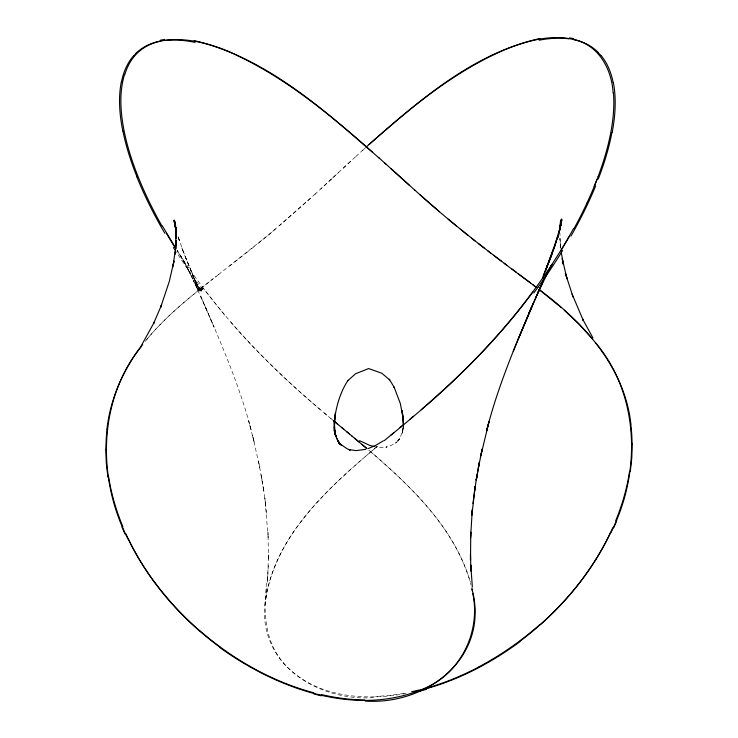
<?xml version="1.0" encoding="UTF-8"?>
<svg xmlns="http://www.w3.org/2000/svg" width="738" height="738" viewBox="0 0 738 738"><rect width="100%" height="100%" fill="white"/><g stroke="black" fill="none" stroke-linecap="round" stroke-linejoin="round"><path stroke-width="0.55" stroke-dasharray="3.69 2.77" d="M268.281 565.576L267.497 582.54L268.484 554.579L268.494 560.234L267.977 532.319L268.217 537.744L264.85 497.938L266.686 514.921M267.765 576.535C262.331 609.514 263.272 646.829 290.735 670.353C321.823 697.927 367.026 700.749 406.168 693.489M265.302 604.911L266.925 587.485M403.354 425.927L402.533 433.141L403.4 426.186M265.92 598.435C274.268 544.46 313.705 502.689 352.727 467.458M403.234 427.21L402.219 433.344L403.492 426.767L400.642 436.582L398.243 440.973L399.996 437.837L397.339 441.665L399.184 439.193L395.144 443.261L396.989 442.007L390.725 445.678L385.891 447.145L386.989 447.034L379.701 447.412L375.384 446.794M145.22 341.39C164.62 317.331 188.863 297.82 213.07 278.853M146.705 339.498C161.982 321.048 180.109 305.237 198.707 290.237M332.57 178.015L338.511 172.507M331.556 179.02L320.661 189.066M350.55 161.364L314.988 194.223M343.225 168.209L356.648 155.746M355.799 156.613L362.801 150.128M315.486 193.817L269.195 234.333L215.219 277.193M362.459 150.534L365.541 147.757M310.467 198.374L279.462 225.727M354.747 465.669L356.768 463.898M358.806 462.117L362.921 458.566M365.006 456.776L367.137 454.968M369.295 453.132L378.391 445.512L375.817 447.662M275.56 229.038L257.783 243.724M374.987 448.353C328.179 488.104 277.045 533.786 265.846 597.273C254.25 661.82 316.777 702.428 375.089 697.502M251.437 248.826L254.564 246.326M245.486 253.568L248.411 251.243M208.217 282.672L198.199 290.338L200.644 288.743L197.599 290.348L202.572 287.894L198.476 289.259L203.716 288.466L197.498 288.909L202.83 288.982L198.07 288.078L203.67 290.219L197 287.137L202.618 290.283L197.636 286.704L200.496 289.416L196.603 285.228L202.461 291.999L195.579 283.401L201.409 291.298L196.243 283.493L199.251 288.743L195.081 281.04L198.088 286.824L193.826 278.152L200.09 291.252L192.424 274.794L196.834 284.416L184.362 254.665L198.716 288.761M242.645 255.809L234.583 262.138M210.551 280.827L218.568 274.564M229.527 266.077L232.027 264.13M200.644 288.743L200.09 289.093L203.079 287.183M535.687 287.903L538.426 286.824M537.375 287.368L539.146 287.027M330.781 418.464L334.489 421.564M331.168 418.778C295.191 388.898 260.754 356.998 230.201 321.528M324.083 412.828L327.7 415.872M368.714 450.097C410.891 486.36 454.304 527.356 470.484 582.319M320.31 409.627C265.606 363.502 215.782 310.947 177.148 250.496L187.314 267.829L181.253 256.778L190.247 273.54L184.583 262.765L193.033 279.241L187.701 268.706L198.245 290.56L193.43 280.329L214.14 327.229L200.874 296.519C219.832 340.292 239.186 384.157 251.317 430.429L248.623 420.946L254.425 442.911L252.433 435.014L259.794 467.634L258.614 461.434L263.89 491.619L263.143 486.084L265.449 503.334M370.891 451.951L373.031 453.787M375.144 455.604C415.725 490.982 456.527 531.517 471.029 584.985M224.749 315.144L203.633 288.752M177.221 250.652L184.159 262.101M193.891 278.041L181.862 247.867L183.845 253.319L177.757 235.579L179.666 241.76L178.07 236.446M262.008 479.718L261.077 473.944L263.89 491.619M560.723 247.617L559.773 238.54L560.677 248.125M560.705 248.402L559.957 233.54M404.276 693.203A206.741 134.842 -37.1 0 1 398.013 694.246M396.979 694.403A206.741 134.842 -37.1 0 1 375.541 696.368M202.544 289.554A243.171 99.879 52.6 0 1 175.635 251.077"/><path stroke-width="1.11" d="M559.967 229.398L559.976 226.289L559.948 229.638M632.235 443.972L631.82 457.569L630.335 471.397M403.409 425.974L403.262 418.252L403.538 425.153M560.151 228.199L560.557 220.782L560.087 229.417L560.649 223.328L560.068 228.798M175.155 254.296L176.271 240.477L175.607 247.876L175.948 227.894L176.437 238.706L175.782 229.693M473.012 503.602L475.161 486.287L471.886 515.096L472.311 509.607L470.567 537.744L470.77 532.19L470.503 560.041L470.475 554.256L470.945 571.101L470.779 565.151L472.338 586.848M175.635 247.414L173.153 265.542M560.068 229.232L561.415 218.974L559.22 232.276L561.895 219.546L557.882 237.47L561 224.334L554.478 246.935L558.223 235.173L545.447 270.791L551.793 254.61L545.447 270.791M106.918 429.258C110.423 398.326 123.421 368.852 142.683 344.508M476.241 480.143L479.46 461.804L476.241 480.143L476.969 475.207M474.469 491.96L476.951 475.337M172.996 266.566L173.983 260.975L169.27 281.547L160.607 307.451L161.539 305.025L153.513 323.65L154.288 322.146L141.272 345.79M478.335 468.15L482.209 448.925L480.752 455.936L489.073 421.546L486.462 431.204C497.283 388.658 514.183 348.032 531.342 307.737L513.242 351.306M124.814 74.492C140.238 23.57 204.066 38.321 239.296 56.494C288.936 80.479 331.657 116.106 372.736 152.369M594.191 186.373L596.987 179.417M543.924 274.499L554.229 247.7L542.485 277.958M517.993 339.609L540.382 287.202L528.952 313.124L533.546 302.709M613.712 527.781L616.7 520.733M610.806 532.781C641.202 473.196 639.864 395.54 595.778 343.004M535.834 297.469L542.956 281.768M542.476 282.802L538.223 292.11L551.618 264.776M542.781 281.16L552.024 264.656M573.454 228.706C535.087 298.272 481.462 358.391 421.195 409.747M569.644 236.022L561.184 250.265M141.281 346.417C97.803 400.42 96.964 478.759 127.988 538.98M532.799 292.091C492.846 346.371 443.317 392.681 391.112 434.977M133.587 56.097L136.17 53.201M365.91 147.314C408.308 109.575 452.588 72.093 505.235 49.52C528.196 40.313 554.303 33.044 578.712 40.931C600.584 48.081 611.94 71.263 613.121 92.988M369.009 144.5C419.387 100.543 472.975 53.32 540.022 38.496M409.977 419.276L413.557 416.26M400.061 427.56L403.234 424.922M384.258 440.641L394.064 432.523M519.838 641.737C488.787 664.652 453.621 682.585 415.9 691.34M383.391 440.807L375.753 445.355L368.327 448.556M418.852 691.358L426.343 689.375M365.707 449.359L356.085 450.614L349.028 449.599L350.264 450.042L347.238 448.852L339.729 443.667L341.62 445.42L338.724 442.21L340.587 444.59L337.893 440.798L339.674 443.842L336.288 437.283L334.194 430.383L335.947 436.499L334.286 429.378L335.624 435.955L334.379 428.713L335.172 434.682M160.358 40.203L164.648 39.418M365.218 701.1C426.878 705.104 488.242 658.185 472.717 591.922M569.524 37.832L573.813 38.708M194.159 40.581C267.027 57.915 324.489 110.442 379.452 158.347M374.627 446.638L369.627 445.337L359.6 440.678M313.89 693.969L321.399 695.823M219.887 647.586C277.774 689.209 358.041 718.646 426.988 687.272C461.813 671.248 480.761 630.492 472.754 593.398M511.674 268.835L516.462 272.405M517.873 273.438L536.129 287.23M504.238 263.291L506.757 265.173M501.665 261.353L493.547 255.228M530.604 283.023C490.798 253.614 451.435 223.476 414.83 190.1M532.993 284.84L535.401 286.676M487.726 250.8L490.678 253.051M484.681 248.457L478.279 243.494M539.709 289.997C583.721 322.663 624.662 367.339 630.907 424.129M540.281 290.458L561.387 307.7M471.462 238.134L474.931 240.874M467.883 235.284L460.374 229.223M456.435 226.003L448.197 219.14M341.445 427.348L349.351 433.898M351.897 436.01L367.137 448.769M343.733 429.239L333.844 421.02M346.694 431.702L352.017 436.112M334.489 421.564L337.69 424.23M354.6 438.261L359.544 442.376M361.915 444.368L366.5 448.224M439.424 211.686L420.116 194.85M564.247 310.209L579.431 324.545L592.448 338.89M414.894 190.21L390.919 168.587M378.677 157.572L385.909 164.15M409.498 185.376L384.83 163.089M598.103 52.463L600.704 55.479M175.995 248.632L162.378 225.948M174.851 247.285L166.271 233.199M592.983 338.004L582.54 318.945L583.324 320.541L572.098 294.111M336.712 438.289L338.862 443.206M121.991 526.923L125.054 534.008M573.085 297.119L565.336 273.115L567.162 278.982M176.013 229.214L174.888 224.989L176.133 229.896M566.719 277.562L562.245 258.706L563.297 264.361L561.231 251.981M175.902 228.715L173.947 220.33L176.041 229.786M471.886 587.965L472.523 590.787M471.951 589.164L472.403 591.249M176.105 230.025L174.832 223.605L176.078 230.69L174.426 220.09L176.004 231.446M107.914 477.172L106.309 463.187L105.765 449.405M335.181 434.627L334.194 420.457L334.194 428.566L335.495 412.708L334.351 421.361C336.011 406.942 339.987 392.515 348.059 380.31L347.672 380.78L355.513 373.788L368.613 368.557L381.758 373.216L389.664 379.849L389.277 379.203L394.507 387.847L394.083 387.063L400.282 403.4L403.363 419.322L402.145 410.706L403.529 425.208M175.995 231.169L175.238 224.638L175.93 231.87L175.303 222.212M124.63 74.317A217.996 98.348 50.4 0 0 120.884 102.481A220.376 98.726 50.9 0 0 122.988 124.74A223.208 99.104 51.3 0 0 125.34 136.65A225.69 99.123 51.7 0 0 137.213 174.436A228.78 99.233 52 0 0 142.572 187.378A231.963 99.215 52.2 0 0 161.899 225.939M613.398 92.757A220.394 100.94 -51.9 0 1 611.931 125.894A223.227 101.337 -52.3 0 1 606.571 150.617A225.68 101.41 -52.6 0 1 598.112 176.502M598.167 176.483A228.743 101.558 -52.9 0 1 587.07 202.775M587.116 202.766A231.981 101.521 -53.2 0 1 573.961 228.706M128.274 538.934A228.429 164.159 38.8 0 0 142.674 564.939A225.662 161.078 39 0 0 171.17 602.854A222.784 157.849 39.1 0 0 182.36 614.809M220.072 647.309A220.376 154.888 39.2 0 1 182.378 614.8M519.653 641.47A220.394 152.628 -39 0 0 557.07 608.647A222.793 155.552 -39 0 0 578.444 584.247A225.69 158.762 -38.8 0 0 596.35 558.675M610.51 532.744A228.457 161.853 -38.6 0 1 596.332 558.675M364.775 700.021A206.741 137.139 37.1 0 1 321.214 694.541M313.798 692.816A212.359 144.104 38.4 0 1 261.639 672.65A217.811 150.709 39 0 1 199.574 630.52M199.463 630.63A223.042 157.166 39.1 0 1 154.362 581.83M154.233 581.876A228.393 163.412 38.9 0 1 125.912 533.906M122.923 526.84A236.658 172 38.1 0 1 108.689 477.292M105.949 449.451A252.424 187 35.8 0 1 107.065 429.313M539.146 40.212A204.168 92.591 -46.9 0 1 568.85 38.8M573.325 39.418A209.712 97.195 -48.8 0 1 598.195 52.361M600.88 55.285A215.459 100.064 -50.4 0 1 613.167 82.628M613.315 82.472A220.671 101.567 -51.5 0 1 612.189 132.296M611.95 132.406A225.653 102.084 -52.4 0 1 598.278 179.011M595.621 185.948A232.396 102.213 -53.1 0 1 570.926 236.114M562.596 250.523A243.208 102.231 -53.5 0 1 533.842 292.903M419.036 690.021A206.741 134.842 -37.1 0 1 411.638 691.746M478.381 667.235A212.369 141.853 -38.3 0 1 426.426 688.203M540.041 624.413A217.839 148.458 -38.9 0 1 478.344 667.134M540.281 624.652A222.83 154.731 -39 0 0 580.077 582.125A228.42 161.078 -38.8 0 0 612.808 527.698M629.542 471.527A236.714 169.675 -37.9 0 1 615.75 520.668M630.759 424.175A252.442 184.454 -35.6 0 1 632.051 444.018M165.386 40.461A204.158 90.276 45.9 0 1 195.118 42.38M136.115 53.136A209.703 94.925 47.8 0 1 160.902 40.968M121.373 82.407A215.45 97.813 49.5 0 1 133.44 55.94M122.812 130.986A220.644 99.316 50.5 0 1 121.253 82.287M136.982 176.852A225.662 99.842 51.4 0 1 122.914 131.023M164.832 233.263A231.944 100.045 52.1 0 1 136.807 176.76M174.5 249.296A243.171 99.879 52.6 0 1 173.375 247.516"/></g></svg>
